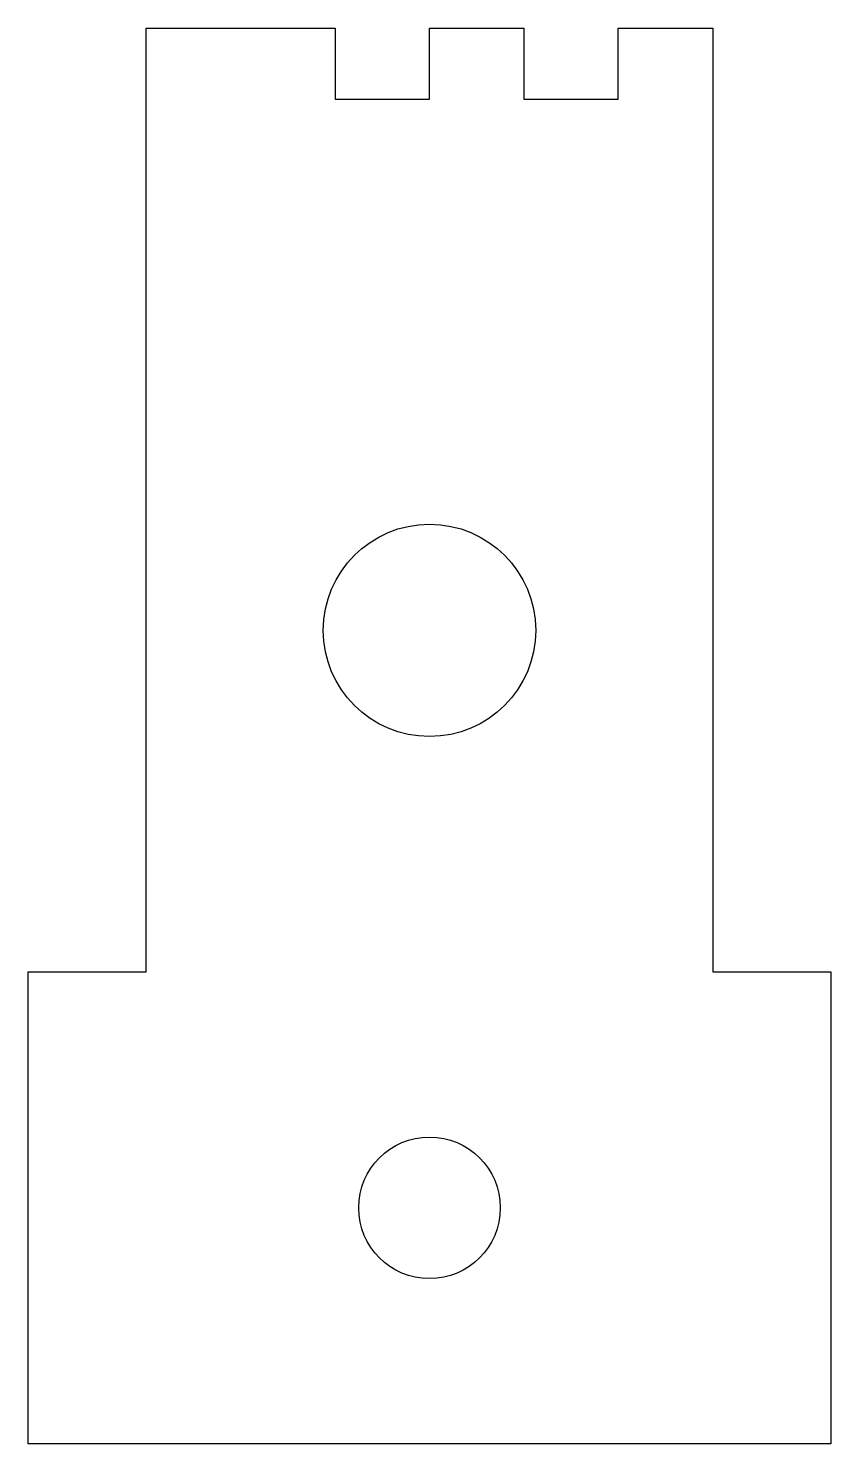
# Model space of a CAD drawing. Extents: x -17 to 17, y -20.5 to 39.5.
import ezdxf

# ---------------------------------------------------------------- set-up
doc = ezdxf.new("R2010")
doc.units = 0
doc.layers.get('0').update_dxf_attribs({"linetype": 'continuous'})

# ---------------------------------------------------------------- blocks, each defined once
blk = doc.blocks.new('POCKET003_CS')
at = {"color": 0}
blk.add_lwpolyline([(-4, 39.52203), (-4, 36.52203), (0, 36.52203), (0, 39.52203), (4, 39.52203), (4, 36.52203), (8, 36.52203), (8, 39.52203), (12, 39.52203), (12, -0.47797), (17, -0.47797), (17, -20.47797), (-17, -20.47797), (-17, -0.47797), (-12, -0.47797), (-12, 39.52203)], close=True, dxfattribs=at)
for centre, radius in [((0, 14, 1), 4.5), ((0, -10.47797, 1), 3)]:
    blk.add_circle(centre, radius, dxfattribs=at)

msp = doc.modelspace()

# ---------------------------------------------------------------- block references
at = {"color": 0}
msp.add_blockref('POCKET003_CS', (0, 0), dxfattribs=at)

doc.saveas('drawing.dxf')
